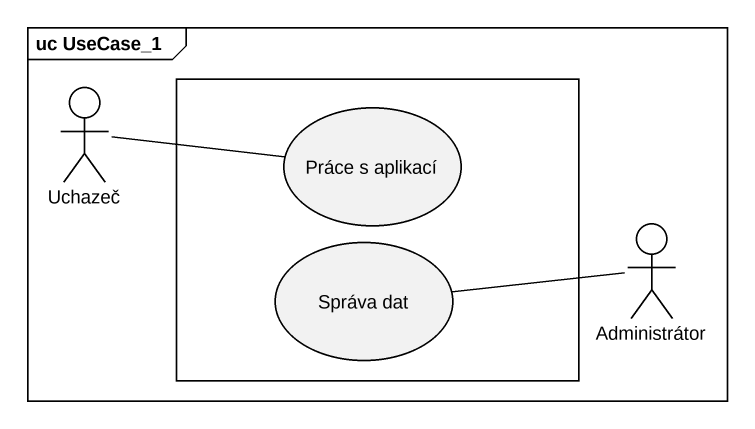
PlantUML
@startuml
mainframe uc UseCase_1
actor Uchazeč
rectangle " " as rectangle1 {
  usecase "Práce s aplikací" as Práce_s_aplikací
  usecase "Správa dat" as Správa_dat
}
actor Administrátor
Uchazeč -right- Práce_s_aplikací
Administrátor -left- Správa_dat
@enduml
